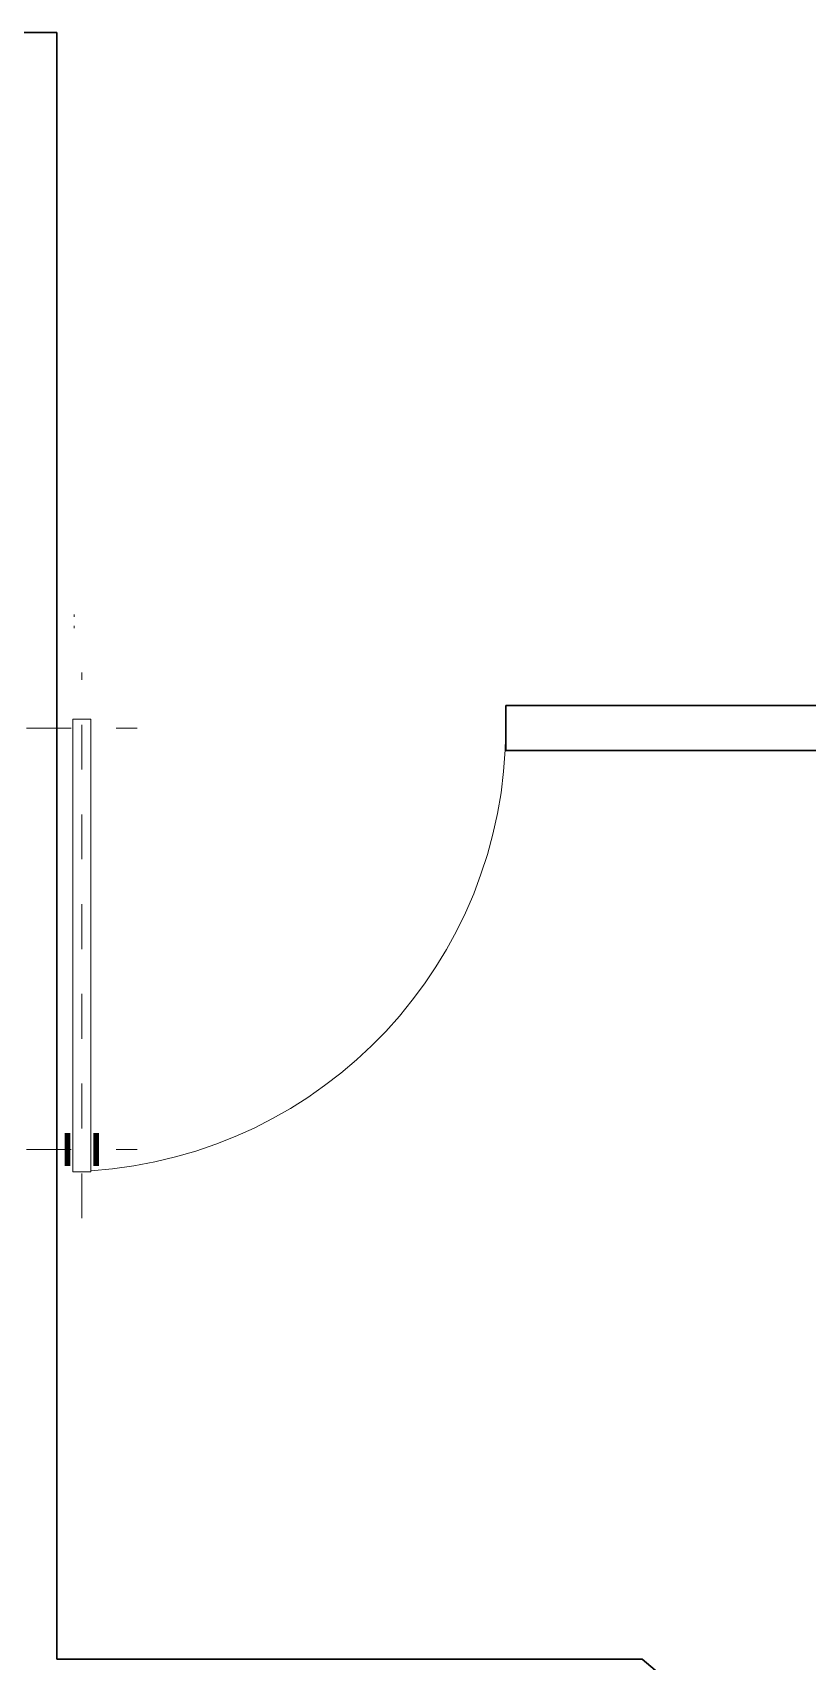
# Model space of a CAD drawing. Header units: inches. Extents: x 32 to 51.7, y 18.3 to 41.9.
# Drawn here: x 41.069 to 42.795, y 25.666 to 29.296 of the extents above; entities that cross this region are included whole.
import ezdxf

# ---------------------------------------------------------------- set-up
doc = ezdxf.new("R2010")
doc.units = ezdxf.units.IN
doc.header["$MEASUREMENT"] = 0
doc.linetypes.add('EJES½', pattern=[0.175, 0.1, -0.025, 0.025, -0.025])
for name, color, linetype, lineweight in [('4', 253, 'Continuous', 9), ('7', 253, 'Continuous', 13), ('FURNITURE F 1 100', 253, 'Continuous', 13), ('WALL 1 100', 250, 'Continuous', 30)]:
    doc.layers.add(name, color=color, linetype=linetype, lineweight=lineweight)

# ---------------------------------------------------------------- blocks, each defined once
blk = doc.blocks.new('Puerta 100cm')
at = {"color": 8, "linetype": 'EJES½', "lineweight": 0}
for p, q in [((0.045, 1.105), (0.045, -0.125)), ((-0.08, 0.95), (0.17, 0.95)), ((-0.08, 0), (0.17, 0))]:
    blk.add_line(p, q, dxfattribs=at)
at = {"color": 8, "lineweight": 0, "const_width": 0.0125}
for points in [[(0.0125, 0.9125), (0.0125, 0.9875)], [(0.0775, 0.9125), (0.0775, 0.9875)]]:
    blk.add_lwpolyline(points, dxfattribs=at)
blk.add_lwpolyline([(0.065, -0.02), (0.025, -0.02), (0.025, 1), (0.065, 1)], close=True)
at = {"color": 8, "lineweight": 0}
blk.add_arc((0, 0), 1, 0, 86.2731, dxfattribs=at)
blk = doc.blocks.new('*U28')
at = {"rotation": 232.742051304329}
blk.add_blockref('Puerta 100cm', (0, 0), dxfattribs=at)
blk = doc.blocks.new('*E27')
at = {"layer": '7'}
for centre, major_axis, start_param, end_param in [((0.1512, 0.31), (-0.00028, -0.00502), 3.141593, 4.712437), ((0.1512, 0.29), (-0.00028, 0.00502), 1.570748, 3.141593)]:
    blk.add_ellipse(centre, major_axis=major_axis, ratio=0.000875, start_param=start_param, end_param=end_param, dxfattribs=at)

msp = doc.modelspace()

# ---------------------------------------------------------------- linework, layer by layer
at = {"layer": 'WALL 1 100'}
for p, q in [((41.1231, 29.2959), (38.7731, 29.2959)), ((41.1231, 29.2959), (41.1231, 25.6709)), ((42.1231, 27.7959), (44.2231, 27.7959)), ((42.1231, 27.7959), (42.1231, 27.6959)), ((42.1231, 27.6959), (44.2141, 27.6959)), ((41.1231, 25.6709), (42.4269, 25.6709)), ((43.6122, 24.6711), (42.4269, 25.6709))]:
    msp.add_line(p, q, dxfattribs=at)

# ---------------------------------------------------------------- block references
at = {"layer": '4', "xscale": -0.9885843725261628, "yscale": 0.9885843725261629, "zscale": 0.9885843725261629, "rotation": 52.74205130435832}
msp.add_blockref('*U28', (41.1345, 27.7459), dxfattribs=at)
at = {"layer": 'FURNITURE F 1 100', "linetype": 'Continuous', "ltscale": 0.052, "extrusion": (0, 0, -1), "xscale": -1}
msp.add_blockref('*E27', (-41.0105, 27.6837), dxfattribs=at)

doc.saveas('drawing.dxf')
